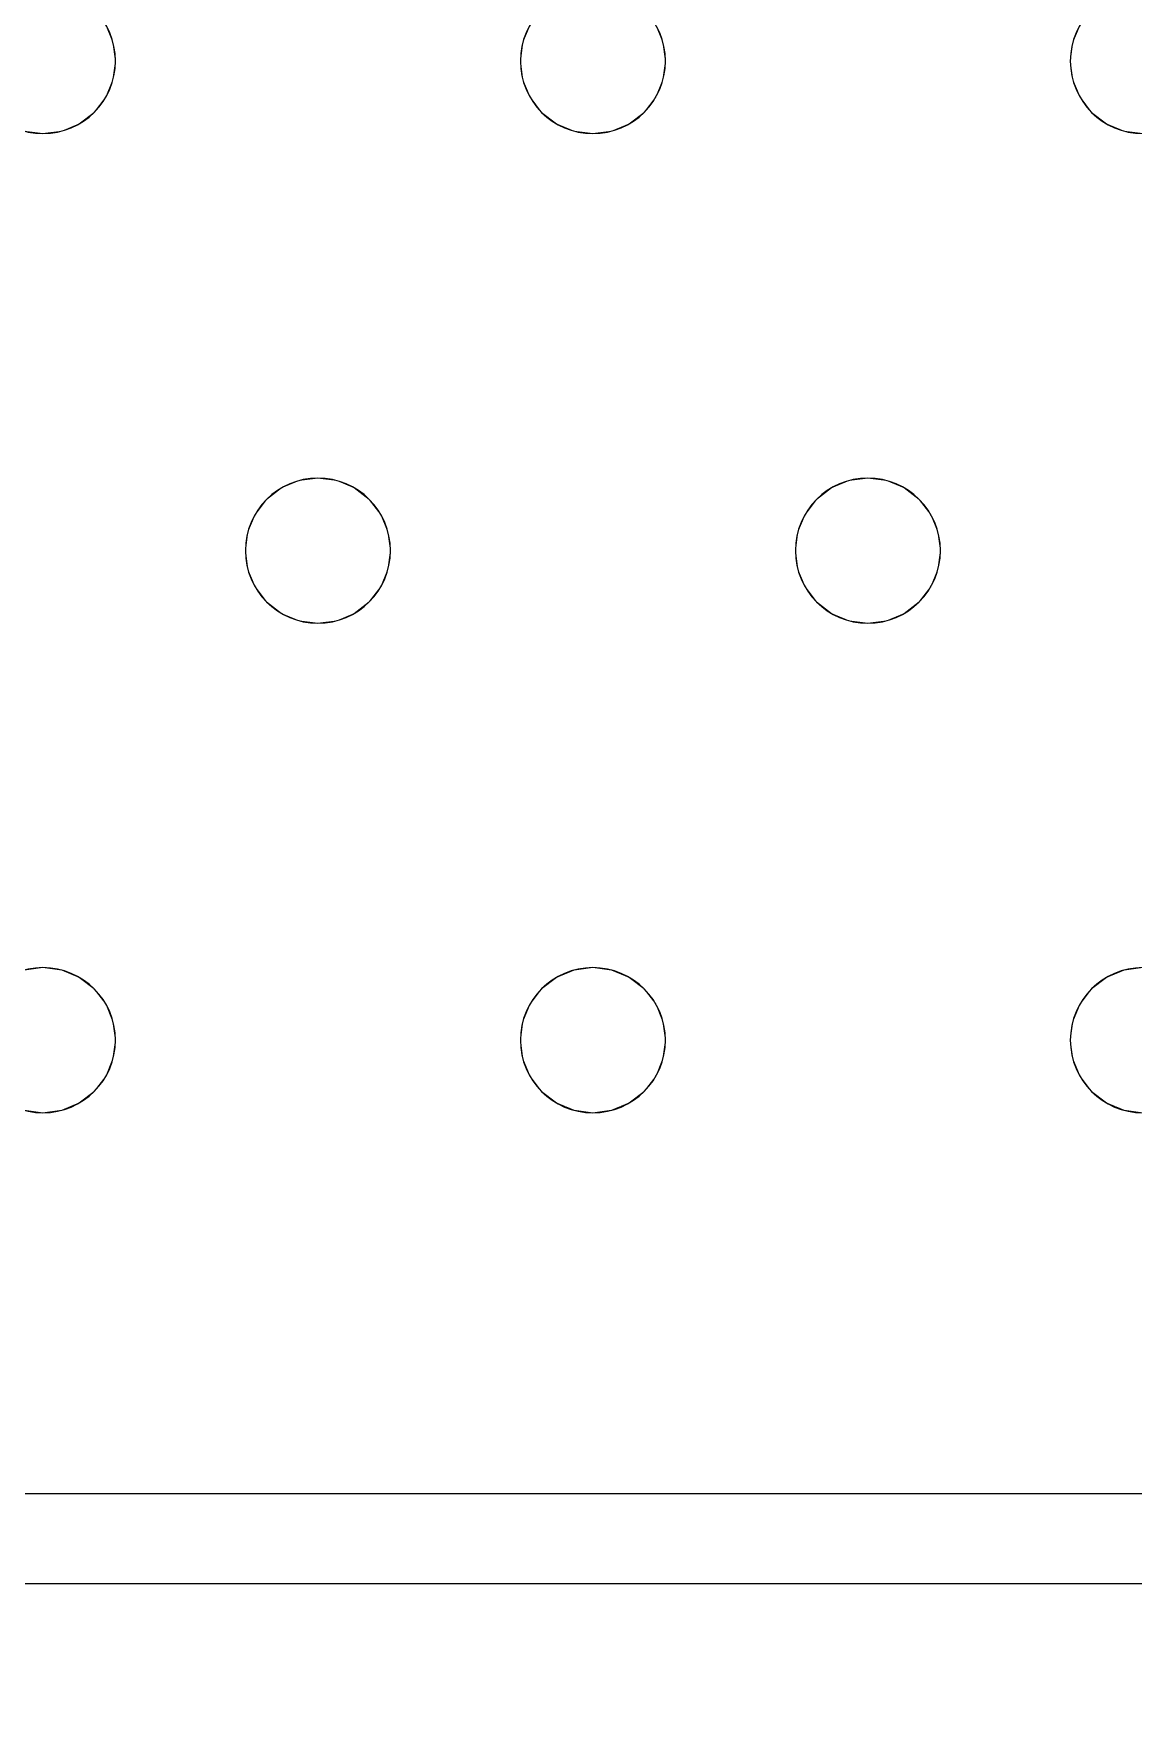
# Model space of a CAD drawing. Header units: millimetres. Extents: x -1 to 1601, y -701 to 1.
# Drawn here: x 491 to 551.7, y -405 to -312.5 of the extents above; entities that cross this region are included whole.
import ezdxf

# ---------------------------------------------------------------- set-up
doc = ezdxf.new("R2010")
doc.units = ezdxf.units.MM
doc.layers.add('IQ_200_3D', color=1, linetype='Continuous')
doc.layers.add('IQ_204_2D', color=7, linetype='Continuous')

msp = doc.modelspace()

# ---------------------------------------------------------------- linework, layer by layer
at = {"layer": 'IQ_200_3D', "lineweight": 18}
for points, invisible_edges in [([(122.762, -68.034, 850), (1477.238, -68.034, 850), (1477.238, -397.966, 850), (122.762, -397.966, 850)], 10), ([(122.762, -68.034, 860), (122.762, -397.966, 860), (1477.238, -397.966, 860), (1477.238, -68.034, 860)], 5), ([(495.413, -312.965, 890), (495.013, -312, 890), (495.013, -312, 888), (495.413, -312.965, 888)], 10), ([(518.019, -312.965, 888), (495.413, -312.965, 888), (495.013, -312, 888), (518.418, -312, 888)], 5), ([(518.019, -312.965, 890), (518.418, -312, 890), (495.013, -312, 890), (495.413, -312.965, 890)], 10), ([(518.418, -312, 890), (518.019, -312.965, 890), (518.019, -312.965, 888), (518.418, -312, 888)], 10), ([(525.746, -312.965, 890), (525.347, -312, 890), (525.347, -312, 888), (525.746, -312.965, 888)], 10), ([(548.352, -312.965, 888), (525.746, -312.965, 888), (525.347, -312, 888), (548.752, -312, 888)], 5), ([(548.352, -312.965, 890), (548.752, -312, 890), (525.347, -312, 890), (525.746, -312.965, 890)], 10), ([(548.752, -312, 890), (548.352, -312.965, 890), (548.352, -312.965, 888), (548.752, -312, 888)], 10), ([(495.549, -314, 890), (495.413, -312.965, 890), (495.413, -312.965, 888), (495.549, -314, 888)], 2), ([(517.882, -314, 888), (495.549, -314, 888), (495.413, -312.965, 888), (518.019, -312.965, 888)], 5), ([(495.413, -312.965, 890), (495.549, -314, 890), (517.882, -314, 890), (518.019, -312.965, 890)], 10), ([(518.019, -312.965, 890), (517.882, -314, 890), (517.882, -314, 888), (518.019, -312.965, 888)], 8), ([(525.882, -314, 890), (525.746, -312.965, 890), (525.746, -312.965, 888), (525.882, -314, 888)], 2), ([(525.882, -314, 888), (525.746, -312.965, 888), (548.216, -314, 888), (548.352, -315.035, 888)], 10), ([(548.216, -314, 888), (525.746, -312.965, 888), (548.352, -312.965, 888)], 3), ([(525.746, -312.965, 890), (525.882, -314, 890), (548.216, -314, 890), (548.352, -312.965, 890)], 10), ([(548.352, -312.965, 890), (548.216, -314, 890), (548.216, -314, 888), (548.352, -312.965, 888)], 8), ([(495.413, -315.035, 890), (495.549, -314, 890), (495.549, -314, 888), (495.413, -315.035, 888)], 8), ([(518.019, -315.035, 888), (495.413, -315.035, 888), (495.549, -314, 888), (517.882, -314, 888)], 5), ([(495.413, -315.035, 890), (518.418, -316, 890), (518.019, -315.035, 890), (495.549, -314, 890)], 5), ([(495.549, -314, 890), (518.019, -315.035, 890), (517.882, -314, 890)], 13), ([(517.882, -314, 890), (518.019, -315.035, 890), (518.019, -315.035, 888), (517.882, -314, 888)], 2), ([(525.746, -315.035, 890), (525.882, -314, 890), (525.882, -314, 888), (525.746, -315.035, 888)], 8), ([(525.746, -315.035, 888), (525.882, -314, 888), (548.352, -315.035, 888), (548.752, -316, 888)], 10), ([(525.746, -315.035, 890), (548.752, -316, 890), (548.352, -315.035, 890), (525.882, -314, 890)], 5), ([(548.216, -314, 890), (525.882, -314, 890), (548.352, -315.035, 890)], 3), ([(548.216, -314, 890), (548.352, -315.035, 890), (548.352, -315.035, 888), (548.216, -314, 888)], 2), ([(495.013, -316, 890), (495.413, -315.035, 890), (495.413, -315.035, 888), (495.013, -316, 888)], 10), ([(495.013, -316, 888), (495.413, -315.035, 888), (518.418, -316, 888), (506.716, -337, 888)], 14), ([(495.413, -315.035, 890), (495.013, -316, 890), (518.418, -316, 890)], 14), ([(495.413, -315.035, 888), (518.019, -315.035, 888), (518.418, -316, 888)], 13), ([(518.019, -315.035, 890), (518.418, -316, 890), (518.418, -316, 888), (518.019, -315.035, 888)], 10), ([(525.347, -316, 890), (525.746, -315.035, 890), (525.746, -315.035, 888), (525.347, -316, 888)], 10), ([(525.347, -316, 888), (525.746, -315.035, 888), (548.752, -316, 888), (537.049, -337, 888)], 14), ([(525.347, -316, 890), (548.752, -316, 890), (525.746, -315.035, 890)], 3), ([(548.352, -315.035, 890), (548.752, -316, 890), (548.752, -316, 888), (548.352, -315.035, 888)], 10), ([(494.378, -316.828, 890), (495.013, -316, 890), (495.013, -316, 888), (494.378, -316.828, 888)], 10), ([(506.716, -337, 888), (494.378, -316.828, 888), (495.013, -316, 888)], 13), ([(495.013, -316, 890), (494.378, -316.828, 890), (506.716, -337, 890), (518.418, -316, 890)], 14), ([(519.054, -316.828, 888), (507.751, -337.136, 888), (506.716, -337, 888), (518.418, -316, 888)], 5), ([(519.054, -316.828, 890), (518.418, -316, 890), (506.716, -337, 890), (507.751, -337.136, 890)], 10), ([(518.418, -316, 890), (519.054, -316.828, 890), (519.054, -316.828, 888), (518.418, -316, 888)], 10), ([(524.711, -316.828, 890), (525.347, -316, 890), (525.347, -316, 888), (524.711, -316.828, 888)], 10), ([(524.711, -316.828, 888), (525.347, -316, 888), (537.049, -337, 888), (536.014, -337.136, 888)], 10), ([(537.049, -337, 890), (525.347, -316, 890), (524.711, -316.828, 890), (536.014, -337.136, 890)], 5), ([(537.049, -337, 890), (549.387, -316.828, 890), (548.752, -316, 890), (525.347, -316, 890)], 13), ([(537.049, -337, 888), (548.752, -316, 888), (549.387, -316.828, 888), (538.084, -337.136, 888)], 5), ([(548.752, -316, 890), (549.387, -316.828, 890), (549.387, -316.828, 888), (548.752, -316, 888)], 10), ([(493.549, -317.464, 890), (494.378, -316.828, 890), (494.378, -316.828, 888), (493.549, -317.464, 888)], 10), ([(505.68, -337.136, 888), (493.549, -317.464, 888), (494.378, -316.828, 888), (506.716, -337, 888)], 5), ([(505.68, -337.136, 890), (506.716, -337, 890), (494.378, -316.828, 890), (493.549, -317.464, 890)], 10), ([(519.882, -317.464, 888), (508.716, -337.536, 888), (507.751, -337.136, 888), (519.054, -316.828, 888)], 5), ([(519.882, -317.464, 890), (519.054, -316.828, 890), (507.751, -337.136, 890), (508.716, -337.536, 890)], 10), ([(519.054, -316.828, 890), (519.882, -317.464, 890), (519.882, -317.464, 888), (519.054, -316.828, 888)], 10), ([(523.882, -317.464, 890), (524.711, -316.828, 890), (524.711, -316.828, 888), (523.882, -317.464, 888)], 10), ([(536.014, -337.136, 888), (535.049, -337.536, 888), (523.882, -317.464, 888), (524.711, -316.828, 888)], 10), ([(536.014, -337.136, 890), (524.711, -316.828, 890), (523.882, -317.464, 890)], 13), ([(549.387, -316.828, 890), (537.049, -337, 890), (538.084, -337.136, 890)], 13), ([(550.216, -317.464, 888), (538.084, -337.136, 888), (549.387, -316.828, 888)], 3), ([(550.216, -317.464, 890), (549.387, -316.828, 890), (538.084, -337.136, 890), (539.049, -337.536, 890)], 10), ([(549.387, -316.828, 890), (550.216, -317.464, 890), (550.216, -317.464, 888), (549.387, -316.828, 888)], 10), ([(479.211, -338.172, 888), (490.514, -317.864, 888), (491.549, -318, 888), (479.847, -339, 888)], 5), ([(491.549, -318, 890), (490.514, -317.864, 890), (479.211, -338.172, 890), (479.847, -339, 890)], 10), ([(479.847, -339, 888), (491.549, -318, 888), (503.252, -339, 888), (502.852, -339.965, 888)], 11), ([(503.252, -339, 890), (503.887, -338.172, 890), (491.549, -318, 890), (479.847, -339, 890)], 14), ([(491.549, -318, 888), (490.514, -317.864, 888), (490.514, -317.864, 890), (491.549, -318, 890)], 10), ([(492.584, -317.864, 888), (491.549, -318, 888), (491.549, -318, 890), (492.584, -317.864, 890)], 10), ([(491.549, -318, 888), (492.584, -317.864, 888), (503.887, -338.172, 888), (503.252, -339, 888)], 10), ([(492.584, -317.864, 890), (491.549, -318, 890), (503.887, -338.172, 890), (504.716, -337.536, 890)], 10), ([(492.584, -317.864, 890), (493.549, -317.464, 890), (493.549, -317.464, 888), (492.584, -317.864, 888)], 10), ([(504.716, -337.536, 888), (492.584, -317.864, 888), (493.549, -317.464, 888), (505.68, -337.136, 888)], 5), ([(504.716, -337.536, 890), (505.68, -337.136, 890), (493.549, -317.464, 890), (492.584, -317.864, 890)], 10), ([(504.716, -337.536, 888), (503.887, -338.172, 888), (492.584, -317.864, 888)], 14), ([(520.847, -317.864, 888), (508.716, -337.536, 888), (519.882, -317.464, 888)], 3), ([(520.847, -317.864, 890), (519.882, -317.464, 890), (508.716, -337.536, 890), (509.544, -338.172, 890)], 10), ([(509.544, -338.172, 888), (508.716, -337.536, 888), (520.847, -317.864, 888), (521.882, -318, 888)], 10), ([(521.882, -318, 890), (520.847, -317.864, 890), (509.544, -338.172, 890), (510.18, -339, 890)], 10), ([(510.18, -339, 888), (509.544, -338.172, 888), (521.882, -318, 888), (533.585, -339, 888)], 14), ([(521.882, -318, 890), (510.18, -339, 890), (533.585, -339, 890), (534.221, -338.172, 890)], 11), ([(519.882, -317.464, 890), (520.847, -317.864, 890), (520.847, -317.864, 888), (519.882, -317.464, 888)], 10), ([(521.882, -318, 888), (520.847, -317.864, 888), (520.847, -317.864, 890), (521.882, -318, 890)], 10), ([(522.918, -317.864, 888), (521.882, -318, 888), (521.882, -318, 890), (522.918, -317.864, 890)], 10), ([(521.882, -318, 888), (522.918, -317.864, 888), (534.221, -338.172, 888), (533.585, -339, 888)], 10), ([(522.918, -317.864, 890), (521.882, -318, 890), (534.221, -338.172, 890), (535.049, -337.536, 890)], 10), ([(522.918, -317.864, 890), (523.882, -317.464, 890), (523.882, -317.464, 888), (522.918, -317.864, 888)], 10), ([(522.918, -317.864, 888), (523.882, -317.464, 888), (535.049, -337.536, 888), (534.221, -338.172, 888)], 10), ([(535.049, -337.536, 890), (536.014, -337.136, 890), (523.882, -317.464, 890), (522.918, -317.864, 890)], 10), ([(550.216, -317.464, 888), (551.18, -317.864, 888), (539.049, -337.536, 888), (538.084, -337.136, 888)], 10), ([(551.18, -317.864, 890), (550.216, -317.464, 890), (539.049, -337.536, 890), (539.878, -338.172, 890)], 10), ([(551.18, -317.864, 888), (552.216, -318, 888), (539.878, -338.172, 888), (539.049, -337.536, 888)], 10), ([(552.216, -318, 890), (551.18, -317.864, 890), (539.878, -338.172, 890), (540.513, -339, 890)], 10), ([(552.216, -318, 888), (563.918, -339, 888), (540.513, -339, 888), (539.878, -338.172, 888)], 11), ([(563.918, -339, 890), (564.554, -338.172, 890), (552.216, -318, 890), (540.513, -339, 890)], 14), ([(550.216, -317.464, 890), (551.18, -317.864, 890), (551.18, -317.864, 888), (550.216, -317.464, 888)], 10), ([(552.216, -318, 888), (551.18, -317.864, 888), (551.18, -317.864, 890), (552.216, -318, 890)], 10), ([(504.716, -337.536, 890), (503.887, -338.172, 890), (503.887, -338.172, 888), (504.716, -337.536, 888)], 10), ([(505.68, -337.136, 890), (504.716, -337.536, 890), (504.716, -337.536, 888), (505.68, -337.136, 888)], 10), ([(505.68, -337.136, 888), (506.716, -337, 888), (506.716, -337, 890), (505.68, -337.136, 890)], 10), ([(506.716, -337, 888), (507.751, -337.136, 888), (507.751, -337.136, 890), (506.716, -337, 890)], 10), ([(508.716, -337.536, 890), (507.751, -337.136, 890), (507.751, -337.136, 888), (508.716, -337.536, 888)], 10), ([(509.544, -338.172, 890), (508.716, -337.536, 890), (508.716, -337.536, 888), (509.544, -338.172, 888)], 10), ([(535.049, -337.536, 890), (534.221, -338.172, 890), (534.221, -338.172, 888), (535.049, -337.536, 888)], 10), ([(536.014, -337.136, 890), (535.049, -337.536, 890), (535.049, -337.536, 888), (536.014, -337.136, 888)], 10), ([(536.014, -337.136, 888), (537.049, -337, 888), (537.049, -337, 890), (536.014, -337.136, 890)], 10), ([(537.049, -337, 888), (538.084, -337.136, 888), (538.084, -337.136, 890), (537.049, -337, 890)], 10), ([(539.049, -337.536, 890), (538.084, -337.136, 890), (538.084, -337.136, 888), (539.049, -337.536, 888)], 10), ([(539.878, -338.172, 890), (539.049, -337.536, 890), (539.049, -337.536, 888), (539.878, -338.172, 888)], 10), ([(503.887, -338.172, 890), (503.252, -339, 890), (503.252, -339, 888), (503.887, -338.172, 888)], 10), ([(510.18, -339, 890), (509.544, -338.172, 890), (509.544, -338.172, 888), (510.18, -339, 888)], 10), ([(534.221, -338.172, 890), (533.585, -339, 890), (533.585, -339, 888), (534.221, -338.172, 888)], 10), ([(540.513, -339, 890), (539.878, -338.172, 890), (539.878, -338.172, 888), (540.513, -339, 888)], 10), ([(502.852, -339.965, 888), (480.246, -339.965, 888), (479.847, -339, 888)], 13), ([(502.852, -339.965, 890), (503.252, -339, 890), (479.847, -339, 890), (480.246, -339.965, 890)], 10), ([(503.252, -339, 890), (502.852, -339.965, 890), (502.852, -339.965, 888), (503.252, -339, 888)], 10), ([(510.579, -339.965, 890), (510.18, -339, 890), (510.18, -339, 888), (510.579, -339.965, 888)], 10), ([(533.185, -339.965, 888), (510.579, -339.965, 888), (510.18, -339, 888), (533.585, -339, 888)], 5), ([(510.579, -339.965, 890), (533.049, -341, 890), (533.185, -339.965, 890), (510.18, -339, 890)], 5), ([(533.185, -339.965, 890), (533.585, -339, 890), (510.18, -339, 890)], 14), ([(533.585, -339, 890), (533.185, -339.965, 890), (533.185, -339.965, 888), (533.585, -339, 888)], 10), ([(540.913, -339.965, 890), (540.513, -339, 890), (540.513, -339, 888), (540.913, -339.965, 888)], 10), ([(563.519, -339.965, 888), (540.913, -339.965, 888), (540.513, -339, 888), (563.918, -339, 888)], 5), ([(563.519, -339.965, 890), (563.918, -339, 890), (540.513, -339, 890), (540.913, -339.965, 890)], 10), ([(502.716, -341, 888), (480.382, -341, 888), (480.246, -339.965, 888), (502.852, -339.965, 888)], 5), ([(480.382, -341, 890), (502.852, -342.035, 890), (502.716, -341, 890), (480.246, -339.965, 890)], 5), ([(480.246, -339.965, 890), (502.716, -341, 890), (502.852, -339.965, 890)], 13), ([(502.852, -339.965, 890), (502.716, -341, 890), (502.716, -341, 888), (502.852, -339.965, 888)], 8), ([(510.716, -341, 890), (510.579, -339.965, 890), (510.579, -339.965, 888), (510.716, -341, 888)], 2), ([(533.049, -341, 888), (510.716, -341, 888), (510.579, -339.965, 888), (533.185, -339.965, 888)], 5), ([(510.716, -341, 890), (533.185, -342.035, 890), (533.049, -341, 890), (510.579, -339.965, 890)], 5), ([(533.185, -339.965, 890), (533.049, -341, 890), (533.049, -341, 888), (533.185, -339.965, 888)], 8), ([(541.049, -341, 890), (540.913, -339.965, 890), (540.913, -339.965, 888), (541.049, -341, 888)], 2), ([(563.382, -341, 888), (541.049, -341, 888), (540.913, -339.965, 888), (563.519, -339.965, 888)], 5), ([(563.382, -341, 890), (563.519, -339.965, 890), (540.913, -339.965, 890), (541.049, -341, 890)], 10), ([(502.852, -342.035, 888), (480.246, -342.035, 888), (480.382, -341, 888), (502.716, -341, 888)], 5), ([(502.852, -342.035, 890), (480.382, -341, 890), (480.246, -342.035, 890), (503.252, -343, 890)], 5), ([(502.716, -341, 890), (502.852, -342.035, 890), (502.852, -342.035, 888), (502.716, -341, 888)], 2), ([(510.579, -342.035, 890), (510.716, -341, 890), (510.716, -341, 888), (510.579, -342.035, 888)], 8), ([(533.185, -342.035, 888), (510.579, -342.035, 888), (510.716, -341, 888), (533.049, -341, 888)], 5), ([(510.579, -342.035, 890), (533.585, -343, 890), (533.185, -342.035, 890), (510.716, -341, 890)], 5), ([(533.049, -341, 890), (533.185, -342.035, 890), (533.185, -342.035, 888), (533.049, -341, 888)], 2), ([(540.913, -342.035, 890), (541.049, -341, 890), (541.049, -341, 888), (540.913, -342.035, 888)], 8), ([(563.519, -342.035, 888), (540.913, -342.035, 888), (541.049, -341, 888), (563.382, -341, 888)], 5), ([(563.519, -342.035, 890), (563.382, -341, 890), (541.049, -341, 890), (540.913, -342.035, 890)], 10), ([(480.246, -342.035, 888), (502.852, -342.035, 888), (503.252, -343, 888), (479.847, -343, 888)], 5), ([(503.252, -343, 890), (480.246, -342.035, 890), (479.847, -343, 890), (491.549, -364, 890)], 13), ([(502.852, -342.035, 890), (503.252, -343, 890), (503.252, -343, 888), (502.852, -342.035, 888)], 10), ([(510.18, -343, 890), (510.579, -342.035, 890), (510.579, -342.035, 888), (510.18, -343, 888)], 10), ([(533.585, -343, 888), (510.18, -343, 888), (510.579, -342.035, 888), (533.185, -342.035, 888)], 5), ([(510.579, -342.035, 890), (510.18, -343, 890), (533.585, -343, 890)], 14), ([(533.185, -342.035, 890), (533.585, -343, 890), (533.585, -343, 888), (533.185, -342.035, 888)], 10), ([(540.513, -343, 890), (540.913, -342.035, 890), (540.913, -342.035, 888), (540.513, -343, 888)], 10), ([(540.913, -342.035, 888), (563.519, -342.035, 888), (563.918, -343, 888), (540.513, -343, 888)], 5), ([(563.918, -343, 890), (563.519, -342.035, 890), (540.913, -342.035, 890), (540.513, -343, 890)], 10), ([(491.549, -364, 888), (479.211, -343.828, 888), (479.847, -343, 888), (503.252, -343, 888)], 13), ([(491.549, -364, 890), (479.847, -343, 890), (479.211, -343.828, 890), (490.514, -364.136, 890)], 5), ([(491.549, -364, 888), (503.252, -343, 888), (503.887, -343.828, 888), (492.584, -364.136, 888)], 5), ([(503.887, -343.828, 890), (503.252, -343, 890), (491.549, -364, 890)], 14), ([(503.252, -343, 890), (503.887, -343.828, 890), (503.887, -343.828, 888), (503.252, -343, 888)], 10), ([(509.544, -343.828, 890), (510.18, -343, 890), (510.18, -343, 888), (509.544, -343.828, 888)], 10), ([(521.882, -364, 888), (509.544, -343.828, 888), (510.18, -343, 888), (533.585, -343, 888)], 13), ([(509.544, -343.828, 890), (520.847, -364.136, 890), (521.882, -364, 890), (510.18, -343, 890)], 5), ([(521.882, -364, 890), (534.221, -343.828, 890), (533.585, -343, 890), (510.18, -343, 890)], 13), ([(533.585, -343, 888), (534.221, -343.828, 888), (521.882, -364, 888)], 14), ([(533.585, -343, 890), (534.221, -343.828, 890), (534.221, -343.828, 888), (533.585, -343, 888)], 10), ([(539.878, -343.828, 890), (540.513, -343, 890), (540.513, -343, 888), (539.878, -343.828, 888)], 10), ([(539.878, -343.828, 888), (540.513, -343, 888), (552.216, -364, 888), (551.18, -364.136, 888)], 10), ([(540.513, -343, 890), (539.878, -343.828, 890), (552.216, -364, 890), (563.918, -343, 890)], 14), ([(540.513, -343, 888), (563.918, -343, 888), (552.216, -364, 888)], 15), ([(479.211, -343.828, 888), (491.549, -364, 888), (490.514, -364.136, 888), (478.382, -344.464, 888)], 5), ([(503.887, -343.828, 890), (491.549, -364, 890), (492.584, -364.136, 890), (504.716, -344.464, 890)], 5), ([(492.584, -364.136, 888), (503.887, -343.828, 888), (504.716, -344.464, 888), (493.549, -364.536, 888)], 5), ([(503.887, -343.828, 890), (504.716, -344.464, 890), (504.716, -344.464, 888), (503.887, -343.828, 888)], 10), ([(508.716, -344.464, 890), (509.544, -343.828, 890), (509.544, -343.828, 888), (508.716, -344.464, 888)], 10), ([(520.847, -364.136, 888), (508.716, -344.464, 888), (509.544, -343.828, 888), (521.882, -364, 888)], 5), ([(520.847, -364.136, 890), (509.544, -343.828, 890), (508.716, -344.464, 890)], 13), ([(522.918, -364.136, 888), (521.882, -364, 888), (534.221, -343.828, 888), (535.049, -344.464, 888)], 10), ([(522.918, -364.136, 890), (535.049, -344.464, 890), (534.221, -343.828, 890), (521.882, -364, 890)], 5), ([(534.221, -343.828, 890), (535.049, -344.464, 890), (535.049, -344.464, 888), (534.221, -343.828, 888)], 10), ([(539.049, -344.464, 890), (539.878, -343.828, 890), (539.878, -343.828, 888), (539.049, -344.464, 888)], 10), ([(539.049, -344.464, 888), (539.878, -343.828, 888), (551.18, -364.136, 888), (550.216, -364.536, 888)], 10), ([(539.878, -343.828, 890), (539.049, -344.464, 890), (551.18, -364.136, 890), (552.216, -364, 890)], 10), ([(493.549, -364.536, 890), (505.68, -344.864, 890), (504.716, -344.464, 890), (492.584, -364.136, 890)], 5), ([(505.68, -344.864, 888), (493.549, -364.536, 888), (504.716, -344.464, 888)], 3), ([(505.68, -344.864, 888), (506.716, -345, 888), (494.378, -365.172, 888), (493.549, -364.536, 888)], 10), ([(494.378, -365.172, 890), (506.716, -345, 890), (505.68, -344.864, 890), (493.549, -364.536, 890)], 5), ([(504.716, -344.464, 890), (505.68, -344.864, 890), (505.68, -344.864, 888), (504.716, -344.464, 888)], 10), ([(506.716, -345, 888), (505.68, -344.864, 888), (505.68, -344.864, 890), (506.716, -345, 890)], 10), ([(507.751, -344.864, 888), (506.716, -345, 888), (506.716, -345, 890), (507.751, -344.864, 890)], 10), ([(506.716, -345, 888), (507.751, -344.864, 888), (519.054, -365.172, 888), (518.418, -366, 888)], 10), ([(519.054, -365.172, 890), (519.882, -364.536, 890), (507.751, -344.864, 890), (506.716, -345, 890)], 10), ([(507.751, -344.864, 890), (508.716, -344.464, 890), (508.716, -344.464, 888), (507.751, -344.864, 888)], 10), ([(507.751, -344.864, 888), (508.716, -344.464, 888), (519.882, -364.536, 888), (519.054, -365.172, 888)], 10), ([(519.882, -364.536, 890), (520.847, -364.136, 890), (508.716, -344.464, 890), (507.751, -344.864, 890)], 10), ([(508.716, -344.464, 888), (520.847, -364.136, 888), (519.882, -364.536, 888)], 13), ([(522.918, -364.136, 888), (535.049, -344.464, 888), (523.882, -364.536, 888)], 3), ([(523.882, -364.536, 890), (536.014, -344.864, 890), (535.049, -344.464, 890), (522.918, -364.136, 890)], 5), ([(536.014, -344.864, 888), (524.711, -365.172, 888), (523.882, -364.536, 888), (535.049, -344.464, 888)], 5), ([(523.882, -364.536, 890), (524.711, -365.172, 890), (536.014, -344.864, 890)], 14), ([(537.049, -345, 888), (524.711, -365.172, 888), (536.014, -344.864, 888)], 3), ([(524.711, -365.172, 890), (525.347, -366, 890), (537.049, -345, 890), (536.014, -344.864, 890)], 10), ([(535.049, -344.464, 890), (536.014, -344.864, 890), (536.014, -344.864, 888), (535.049, -344.464, 888)], 10), ([(537.049, -345, 888), (536.014, -344.864, 888), (536.014, -344.864, 890), (537.049, -345, 890)], 10), ([(538.084, -344.864, 888), (537.049, -345, 888), (537.049, -345, 890), (538.084, -344.864, 890)], 10), ([(537.049, -345, 888), (538.084, -344.864, 888), (549.387, -365.172, 888), (548.752, -366, 888)], 10), ([(538.084, -344.864, 890), (537.049, -345, 890), (549.387, -365.172, 890), (550.216, -364.536, 890)], 10), ([(538.084, -344.864, 890), (539.049, -344.464, 890), (539.049, -344.464, 888), (538.084, -344.864, 888)], 10), ([(538.084, -344.864, 888), (539.049, -344.464, 888), (550.216, -364.536, 888), (549.387, -365.172, 888)], 10), ([(539.049, -344.464, 890), (538.084, -344.864, 890), (550.216, -364.536, 890), (551.18, -364.136, 890)], 10), ([(506.716, -345, 888), (518.418, -366, 888), (495.013, -366, 888), (494.378, -365.172, 888)], 11), ([(506.716, -345, 890), (494.378, -365.172, 890), (495.013, -366, 890)], 13), ([(518.418, -366, 890), (519.054, -365.172, 890), (506.716, -345, 890), (495.013, -366, 890)], 14), ([(525.347, -366, 888), (524.711, -365.172, 888), (537.049, -345, 888), (548.752, -366, 888)], 14), ([(548.752, -366, 890), (549.387, -365.172, 890), (537.049, -345, 890), (525.347, -366, 890)], 14), ([(490.514, -364.136, 888), (491.549, -364, 888), (491.549, -364, 890), (490.514, -364.136, 890)], 10), ([(491.549, -364, 888), (492.584, -364.136, 888), (492.584, -364.136, 890), (491.549, -364, 890)], 10), ([(493.549, -364.536, 890), (492.584, -364.136, 890), (492.584, -364.136, 888), (493.549, -364.536, 888)], 10), ([(520.847, -364.136, 890), (519.882, -364.536, 890), (519.882, -364.536, 888), (520.847, -364.136, 888)], 10), ([(520.847, -364.136, 888), (521.882, -364, 888), (521.882, -364, 890), (520.847, -364.136, 890)], 10), ([(521.882, -364, 888), (522.918, -364.136, 888), (522.918, -364.136, 890), (521.882, -364, 890)], 10), ([(523.882, -364.536, 890), (522.918, -364.136, 890), (522.918, -364.136, 888), (523.882, -364.536, 888)], 10), ([(551.18, -364.136, 890), (550.216, -364.536, 890), (550.216, -364.536, 888), (551.18, -364.136, 888)], 10), ([(551.18, -364.136, 888), (552.216, -364, 888), (552.216, -364, 890), (551.18, -364.136, 890)], 10), ([(494.378, -365.172, 890), (493.549, -364.536, 890), (493.549, -364.536, 888), (494.378, -365.172, 888)], 10), ([(495.013, -366, 890), (494.378, -365.172, 890), (494.378, -365.172, 888), (495.013, -366, 888)], 10), ([(519.054, -365.172, 890), (518.418, -366, 890), (518.418, -366, 888), (519.054, -365.172, 888)], 10), ([(519.882, -364.536, 890), (519.054, -365.172, 890), (519.054, -365.172, 888), (519.882, -364.536, 888)], 10), ([(524.711, -365.172, 890), (523.882, -364.536, 890), (523.882, -364.536, 888), (524.711, -365.172, 888)], 10), ([(525.347, -366, 890), (524.711, -365.172, 890), (524.711, -365.172, 888), (525.347, -366, 888)], 10), ([(549.387, -365.172, 890), (548.752, -366, 890), (548.752, -366, 888), (549.387, -365.172, 888)], 10), ([(550.216, -364.536, 890), (549.387, -365.172, 890), (549.387, -365.172, 888), (550.216, -364.536, 888)], 10), ([(495.413, -366.965, 890), (495.013, -366, 890), (495.013, -366, 888), (495.413, -366.965, 888)], 10), ([(518.019, -366.965, 888), (517.882, -368, 888), (495.413, -366.965, 888), (495.013, -366, 888)], 10), ([(495.013, -366, 888), (518.418, -366, 888), (518.019, -366.965, 888)], 13), ([(495.013, -366, 890), (495.413, -366.965, 890), (518.019, -366.965, 890), (518.418, -366, 890)], 10), ([(518.418, -366, 890), (518.019, -366.965, 890), (518.019, -366.965, 888), (518.418, -366, 888)], 10), ([(525.746, -366.965, 890), (525.347, -366, 890), (525.347, -366, 888), (525.746, -366.965, 888)], 10), ([(525.347, -366, 888), (548.752, -366, 888), (548.352, -366.965, 888), (525.746, -366.965, 888)], 5), ([(548.352, -366.965, 890), (548.752, -366, 890), (525.347, -366, 890), (525.746, -366.965, 890)], 10), ([(548.752, -366, 890), (548.352, -366.965, 890), (548.352, -366.965, 888), (548.752, -366, 888)], 10), ([(495.549, -368, 890), (495.413, -366.965, 890), (495.413, -366.965, 888), (495.549, -368, 888)], 2), ([(517.882, -368, 888), (518.019, -369.035, 888), (495.549, -368, 888), (495.413, -366.965, 888)], 10), ([(517.882, -368, 890), (518.019, -366.965, 890), (495.413, -366.965, 890), (495.549, -368, 890)], 10), ([(518.019, -366.965, 890), (517.882, -368, 890), (517.882, -368, 888), (518.019, -366.965, 888)], 8), ([(525.882, -368, 890), (525.746, -366.965, 890), (525.746, -366.965, 888), (525.882, -368, 888)], 2), ([(548.216, -368, 888), (525.882, -368, 888), (525.746, -366.965, 888), (548.352, -366.965, 888)], 5), ([(525.882, -368, 890), (548.352, -369.035, 890), (548.216, -368, 890), (525.746, -366.965, 890)], 5), ([(548.216, -368, 890), (548.352, -366.965, 890), (525.746, -366.965, 890)], 14), ([(548.352, -366.965, 890), (548.216, -368, 890), (548.216, -368, 888), (548.352, -366.965, 888)], 8), ([(495.413, -369.035, 890), (495.549, -368, 890), (495.549, -368, 888), (495.413, -369.035, 888)], 8), ([(495.549, -368, 888), (518.019, -369.035, 888), (495.413, -369.035, 888)], 3), ([(518.019, -369.035, 890), (517.882, -368, 890), (495.549, -368, 890), (495.413, -369.035, 890)], 10), ([(517.882, -368, 890), (518.019, -369.035, 890), (518.019, -369.035, 888), (517.882, -368, 888)], 2), ([(525.746, -369.035, 890), (525.882, -368, 890), (525.882, -368, 888), (525.746, -369.035, 888)], 8), ([(548.352, -369.035, 888), (525.746, -369.035, 888), (525.882, -368, 888), (548.216, -368, 888)], 5), ([(525.746, -369.035, 890), (548.752, -370, 890), (548.352, -369.035, 890), (525.882, -368, 890)], 5), ([(548.216, -368, 890), (548.352, -369.035, 890), (548.352, -369.035, 888), (548.216, -368, 888)], 2), ([(495.013, -370, 890), (495.413, -369.035, 890), (495.413, -369.035, 888), (495.013, -370, 888)], 10), ([(518.418, -370, 888), (495.013, -370, 888), (495.413, -369.035, 888), (518.019, -369.035, 888)], 5), ([(495.013, -370, 890), (519.054, -370.828, 890), (518.418, -370, 890), (495.413, -369.035, 890)], 5), ([(518.418, -370, 890), (518.019, -369.035, 890), (495.413, -369.035, 890)], 14), ([(518.019, -369.035, 890), (518.418, -370, 890), (518.418, -370, 888), (518.019, -369.035, 888)], 10), ([(525.347, -370, 890), (525.746, -369.035, 890), (525.746, -369.035, 888), (525.347, -370, 888)], 10), ([(525.746, -369.035, 888), (548.352, -369.035, 888), (548.752, -370, 888), (525.347, -370, 888)], 5), ([(525.347, -370, 890), (549.387, -370.828, 890), (548.752, -370, 890), (525.746, -369.035, 890)], 5), ([(548.352, -369.035, 890), (548.752, -370, 890), (548.752, -370, 888), (548.352, -369.035, 888)], 10), ([(493.549, -371.464, 890), (494.378, -370.828, 890), (494.378, -370.828, 888), (493.549, -371.464, 888)], 10), ([(493.549, -371.464, 888), (494.378, -370.828, 888), (519.882, -371.464, 888), (520.847, -371.864, 888)], 10), ([(493.549, -371.464, 890), (520.847, -371.864, 890), (519.882, -371.464, 890), (494.378, -370.828, 890)], 5), ([(494.378, -370.828, 890), (495.013, -370, 890), (495.013, -370, 888), (494.378, -370.828, 888)], 10), ([(494.378, -370.828, 888), (495.013, -370, 888), (519.054, -370.828, 888), (519.882, -371.464, 888)], 10), ([(494.378, -370.828, 890), (519.882, -371.464, 890), (519.054, -370.828, 890), (495.013, -370, 890)], 5), ([(518.418, -370, 888), (519.054, -370.828, 888), (495.013, -370, 888)], 14), ([(518.418, -370, 890), (519.054, -370.828, 890), (519.054, -370.828, 888), (518.418, -370, 888)], 10), ([(519.054, -370.828, 890), (519.882, -371.464, 890), (519.882, -371.464, 888), (519.054, -370.828, 888)], 10), ([(523.882, -371.464, 890), (524.711, -370.828, 890), (524.711, -370.828, 888), (523.882, -371.464, 888)], 10), ([(550.216, -371.464, 888), (523.882, -371.464, 888), (524.711, -370.828, 888), (549.387, -370.828, 888)], 5), ([(524.711, -370.828, 890), (523.882, -371.464, 890), (550.216, -371.464, 890)], 14), ([(524.711, -370.828, 890), (525.347, -370, 890), (525.347, -370, 888), (524.711, -370.828, 888)], 10), ([(549.387, -370.828, 888), (524.711, -370.828, 888), (525.347, -370, 888), (548.752, -370, 888)], 5), ([(524.711, -370.828, 890), (550.216, -371.464, 890), (549.387, -370.828, 890), (525.347, -370, 890)], 5), ([(548.752, -370, 890), (549.387, -370.828, 890), (549.387, -370.828, 888), (548.752, -370, 888)], 10), ([(549.387, -370.828, 890), (550.216, -371.464, 890), (550.216, -371.464, 888), (549.387, -370.828, 888)], 10), ([(492.584, -371.864, 890), (493.549, -371.464, 890), (493.549, -371.464, 888), (492.584, -371.864, 888)], 10), ([(492.584, -371.864, 888), (493.549, -371.464, 888), (520.847, -371.864, 888), (521.882, -372, 888)], 10), ([(492.584, -371.864, 890), (521.882, -372, 890), (520.847, -371.864, 890), (493.549, -371.464, 890)], 5), ([(519.882, -371.464, 890), (520.847, -371.864, 890), (520.847, -371.864, 888), (519.882, -371.464, 888)], 10), ([(522.918, -371.864, 890), (523.882, -371.464, 890), (523.882, -371.464, 888), (522.918, -371.864, 888)], 10), ([(551.18, -371.864, 888), (522.918, -371.864, 888), (523.882, -371.464, 888), (550.216, -371.464, 888)], 5), ([(551.18, -371.864, 890), (550.216, -371.464, 890), (523.882, -371.464, 890), (522.918, -371.864, 890)], 10), ([(550.216, -371.464, 890), (551.18, -371.864, 890), (551.18, -371.864, 888), (550.216, -371.464, 888)], 10), ([(789.749, -393, 888), (124.749, -393, 888), (461.216, -372, 888), (491.549, -372, 888)], 14), ([(461.216, -372, 890), (124.749, -393, 890), (789.749, -393, 890), (491.549, -372, 890)], 13), ([(491.549, -372, 888), (461.216, -372, 888), (462.251, -371.864, 888), (490.514, -371.864, 888)], 5), ([(491.549, -372, 890), (490.514, -371.864, 890), (462.251, -371.864, 890), (461.216, -372, 890)], 10), ([(491.549, -372, 888), (490.514, -371.864, 888), (490.514, -371.864, 890), (491.549, -372, 890)], 10), ([(492.584, -371.864, 888), (491.549, -372, 888), (491.549, -372, 890), (492.584, -371.864, 890)], 10), ([(491.549, -372, 888), (492.584, -371.864, 888), (521.882, -372, 888), (789.749, -393, 888)], 14), ([(521.882, -372, 890), (492.584, -371.864, 890), (491.549, -372, 890), (789.749, -393, 890)], 13), ([(521.882, -372, 888), (520.847, -371.864, 888), (520.847, -371.864, 890), (521.882, -372, 890)], 10), ([(522.918, -371.864, 888), (521.882, -372, 888), (521.882, -372, 890), (522.918, -371.864, 890)], 10), ([(552.216, -372, 888), (521.882, -372, 888), (522.918, -371.864, 888), (551.18, -371.864, 888)], 5), ([(552.216, -372, 890), (551.18, -371.864, 890), (522.918, -371.864, 890), (521.882, -372, 890)], 10), ([(789.749, -393, 888), (521.882, -372, 888), (552.216, -372, 888), (582.549, -372, 888)], 15), ([(552.216, -372, 890), (521.882, -372, 890), (789.749, -393, 890), (582.549, -372, 890)], 15), ([(552.216, -372, 888), (551.18, -371.864, 888), (551.18, -371.864, 890), (552.216, -372, 890)], 10)]:
    msp.add_3dface(points, dxfattribs=dict(at, invisible_edges=invisible_edges))
for points in [[(124.749, -393, 890), (124.749, -393, 888), (789.749, -393, 888), (789.749, -393, 890)], [(1477.238, -397.966, 850), (1477.238, -397.966, 860), (122.762, -397.966, 860), (122.762, -397.966, 850)]]:
    msp.add_3dface(points, dxfattribs=at)
at = {"layer": 'IQ_204_2D'}
for p, q in [((124.749, -393), (789.749, -393)), ((122.762, -397.966), (1477.238, -397.966))]:
    msp.add_line(p, q, dxfattribs=at)
for centre, start, end in [((491.549, -314), 0, 180), ((521.882, -314), 360, 180), ((552.216, -314), 0, 180), ((491.549, -314), 180, 0), ((521.882, -314), 180, 0), ((552.216, -314), 180, 0), ((506.716, -341), 0, 180), ((537.049, -341), 0, 180), ((506.716, -341), 180, 0), ((537.049, -341), 180, 0), ((491.549, -368), 0, 180), ((521.882, -368), 360, 180), ((552.216, -368), 0, 180), ((491.549, -368), 180, 0), ((521.882, -368), 180, 0), ((552.216, -368), 180, 0)]:
    msp.add_arc(centre, 4, start, end, dxfattribs=at)

# ---------------------------------------------------------------- meshes
at = {"layer": 'IQ_200_3D', "lineweight": 18}
mesh = msp.add_polyface(dxfattribs=at)
corners = [(1600, 0, 850), (1600, -700, 850), (0, -700, 850), (0, 0, 850), (1210.5, -594, 850), (1211.556, -602.023, 850), (1214.653, -609.5, 850), (1219.58, -615.92, 850), (1226, -620.847, 850), (1233.477, -623.944, 850), (1241.5, -625, 850), (1459.5, -625, 850), (1467.523, -623.944, 850), (1475, -620.847, 850), (1481.42, -615.92, 850), (1486.347, -609.5, 850), (1489.444, -602.023, 850), (1490.5, -594, 850), (1490.5, -476, 850), (1489.444, -467.977, 850), (1486.347, -460.5, 850), (1481.42, -454.08, 850), (1475, -449.153, 850), (1467.523, -446.056, 850), (1459.5, -445, 850), (1241.5, -445, 850), (1233.477, -446.056, 850), (1226, -449.153, 850), (1219.58, -454.08, 850), (1214.653, -460.5, 850), (1211.556, -467.977, 850), (1210.5, -476, 850), (1477.5, -68.034, 850), (122.5, -68.034, 850), (110.412, -69.625, 850), (99.148, -74.291, 850), (89.475, -81.713, 850), (82.053, -91.386, 850), (77.388, -102.65, 850), (75.796, -114.738, 850), (75.796, -351.262, 850), (77.388, -363.35, 850), (82.053, -374.614, 850), (89.475, -384.287, 850), (99.148, -391.709, 850), (110.412, -396.375, 850), (122.5, -397.966, 850), (1477.5, -397.966, 850), (1489.588, -396.375, 850), (1500.852, -391.709, 850), (1510.525, -384.287, 850), (1517.947, -374.614, 850), (1522.612, -363.35, 850), (1524.204, -351.262, 850), (1524.204, -114.738, 850), (1522.612, -102.65, 850), (1517.947, -91.386, 850), (1510.525, -81.713, 850), (1500.852, -74.291, 850), (1489.588, -69.625, 850)]
mesh.append_faces([[corners[k] for k in face] for face in [(37, 3, 36), (35, 3, 34), (4, 46, 31), (31, 46, 30), (55, 0, 54), (16, 1, 15), (14, 1, 13), (21, 49, 20), (11, 1, 10)]], dxfattribs={"vtx0": -1, "vtx1": -1})
mesh.append_faces([[corners[k] for k in face] for face in [(3, 37, 38), (3, 38, 39), (3, 39, 40, 2), (2, 40, 41), (46, 4, 5), (2, 6, 7), (46, 29, 30), (46, 28, 29), (26, 46, 47, 25), (46, 26, 27), (0, 59, 32, 3), (20, 49, 50, 19), (47, 24, 25), (0, 55, 56), (1, 52, 53), (19, 50, 51, 18), (1, 16, 17)]], dxfattribs={"vtx0": -1, "vtx2": -1})
mesh.append_faces([[corners[k] for k in face] for face in [(2, 45, 46, 5), (1, 17, 18, 51)]], dxfattribs={"vtx0": -1, "vtx2": -1, "vtx3": -1})
mesh.append_faces([[corners[k] for k in face] for face in [(41, 42, 2), (35, 36, 3), (33, 34, 3, 32), (43, 44, 2), (44, 45, 2), (42, 43, 2), (5, 6, 2), (27, 28, 46), (7, 8, 2), (8, 9, 2), (58, 59, 0), (56, 57, 0), (57, 58, 0), (51, 52, 1), (23, 24, 47), (11, 12, 1), (12, 13, 1), (14, 15, 1)]], dxfattribs={"vtx1": -1, "vtx2": -1})
mesh.append_faces([[corners[k] for k in face] for face in [(1, 2, 9, 10), (47, 48, 22, 23), (48, 49, 21, 22), (53, 54, 0, 1)]], dxfattribs={"vtx1": -1, "vtx3": -1})
mesh = msp.add_polyface(dxfattribs=at)
corners = [(1600, -700, 900), (1600, -23, 900), (0, -23, 900), (0, -700, 900), (90, -35.113, 900), (1510, -35.113, 900), (1529.382, -37.665, 900), (1547.443, -45.146, 900), (1562.953, -57.047, 900), (1574.854, -72.557, 900), (1582.335, -90.618, 900), (1584.887, -110, 900), (1584.887, -610, 900), (1582.335, -629.382, 900), (1574.854, -647.443, 900), (1562.953, -662.953, 900), (1547.443, -674.854, 900), (1529.382, -682.335, 900), (1510, -684.887, 900), (90, -684.887, 900), (70.618, -682.335, 900), (52.557, -674.854, 900), (37.047, -662.953, 900), (25.146, -647.443, 900), (17.665, -629.382, 900), (15.113, -610, 900), (15.113, -110, 900), (17.665, -90.618, 900), (25.146, -72.557, 900), (37.047, -57.047, 900), (52.557, -45.146, 900), (70.618, -37.665, 900)]
mesh.append_faces([[corners[k] for k in face] for face in [(9, 1, 8), (14, 0, 13), (31, 2, 30), (28, 2, 27), (21, 3, 20), (23, 3, 22)]], dxfattribs={"vtx0": -1, "vtx1": -1})
mesh.append_faces([[corners[k] for k in face] for face in [(1, 9, 10), (1, 11, 12, 0), (0, 14, 15), (0, 18, 19), (2, 28, 29), (3, 23, 24)]], dxfattribs={"vtx0": -1, "vtx2": -1})
mesh.append_faces([[corners[k] for k in face] for face in [(10, 11, 1), (5, 6, 1), (7, 8, 1), (6, 7, 1), (12, 13, 0), (15, 16, 0), (17, 18, 0), (16, 17, 0), (31, 4, 2), (29, 30, 2), (26, 27, 2), (21, 22, 3), (24, 25, 3)]], dxfattribs={"vtx1": -1, "vtx2": -1})
mesh.append_faces([[corners[k] for k in face] for face in [(4, 5, 1, 2), (25, 26, 2, 3), (19, 20, 3, 0)]], dxfattribs={"vtx1": -1, "vtx3": -1})
mesh = msp.add_polyface(dxfattribs=at)
corners = [(1510, -48.392, 890), (90, -48.392, 890), (66.424, -53.082, 890), (46.437, -66.437, 890), (33.082, -86.424, 890), (28.392, -110, 890), (28.392, -610, 890), (33.082, -633.576, 890), (46.437, -653.563, 890), (66.424, -666.918, 890), (90, -671.608, 890), (1510, -671.608, 890), (1533.576, -666.918, 890), (1553.563, -653.563, 890), (1566.918, -633.576, 890), (1571.608, -610, 890), (1571.608, -110, 890), (1566.918, -86.424, 890), (1553.563, -66.437, 890), (1533.576, -53.082, 890), (122.5, -418.034, 890), (1477.5, -418.034, 890), (1489.656, -419.634, 890), (1500.983, -424.326, 890), (1510.71, -431.79, 890), (1518.174, -441.517, 890), (1522.866, -452.844, 890), (1524.466, -465, 890), (1524.466, -605, 890), (1522.866, -617.156, 890), (1518.174, -628.483, 890), (1510.71, -638.21, 890), (1500.983, -645.674, 890), (1489.656, -650.366, 890), (1477.5, -651.966, 890), (122.5, -651.966, 890), (110.344, -650.366, 890), (99.017, -645.674, 890), (89.29, -638.21, 890), (81.826, -628.483, 890), (77.134, -617.156, 890), (75.534, -605, 890), (75.534, -465, 890), (77.134, -452.844, 890), (81.826, -441.517, 890), (89.29, -431.79, 890), (99.017, -424.326, 890), (110.344, -419.634, 890), (122.5, -68.034, 890), (1477.5, -68.034, 890), (1489.588, -69.625, 890), (1500.852, -74.291, 890), (1510.525, -81.713, 890), (1517.947, -91.386, 890), (1522.612, -102.65, 890), (1524.204, -114.738, 890), (1524.204, -351.262, 890), (1522.612, -363.35, 890), (1517.947, -374.614, 890), (1510.525, -384.287, 890), (1500.852, -391.709, 890), (1489.588, -396.375, 890), (1477.5, -397.966, 890), (122.5, -397.966, 890), (110.412, -396.375, 890), (99.148, -391.709, 890), (89.475, -384.287, 890), (82.053, -374.614, 890), (77.388, -363.35, 890), (75.796, -351.262, 890), (75.796, -114.738, 890), (77.388, -102.65, 890), (82.053, -91.386, 890), (89.475, -81.713, 890), (99.148, -74.291, 890), (110.412, -69.625, 890)]
mesh.append_faces([[corners[k] for k in face] for face in [(65, 47, 64), (75, 1, 74), (71, 5, 70), (73, 2, 72)]], dxfattribs={"vtx0": -1, "vtx1": -1})
mesh.append_faces([[corners[k] for k in face] for face in [(15, 28, 29, 14), (11, 32, 33), (16, 55, 56, 15), (54, 17, 18, 53), (53, 18, 19, 52), (52, 19, 0, 51), (0, 50, 51), (10, 37, 38, 9), (64, 47, 20, 63), (8, 39, 40, 7), (39, 8, 9, 38), (69, 42, 43), (1, 75, 48, 0), (3, 71, 72, 2)]], dxfattribs={"vtx0": -1, "vtx2": -1})
mesh.append_faces([[corners[k] for k in face] for face in [(6, 41, 42, 69)]], dxfattribs={"vtx0": -1, "vtx2": -1, "vtx3": -1})
mesh.append_faces([[corners[k] for k in face] for face in [(11, 33, 34, 35), (71, 3, 4, 5)]], dxfattribs={"vtx0": -1, "vtx3": -1})
mesh.append_faces([[corners[k] for k in face] for face in [(49, 50, 0, 48), (36, 37, 10)]], dxfattribs={"vtx1": -1, "vtx2": -1})
mesh.append_faces([[corners[k] for k in face] for face in [(27, 28, 15, 56)]], dxfattribs={"vtx1": -1, "vtx2": -1, "vtx3": -1})
mesh.append_faces([[corners[k] for k in face] for face in [(13, 14, 29, 30), (12, 13, 30, 31), (26, 27, 56, 57), (31, 32, 11, 12), (24, 25, 58, 59), (21, 22, 61, 62), (22, 23, 60, 61), (23, 24, 59, 60), (25, 26, 57, 58), (54, 55, 16, 17), (20, 21, 62, 63), (35, 36, 10, 11), (45, 46, 66, 67), (46, 47, 65, 66), (6, 7, 40, 41), (43, 44, 68, 69), (44, 45, 67, 68), (73, 74, 1, 2), (69, 70, 5, 6)]], dxfattribs={"vtx1": -1, "vtx3": -1})
mesh = msp.add_polyface(dxfattribs=at)
corners = [(122.5, -397.966, 890), (1477.5, -397.966, 890), (1477.5, -397.966, 850), (122.5, -397.966, 850)]
mesh.append_faces([[corners[k] for k in face] for face in [(0, 1, 2, 3)]])

doc.saveas('drawing.dxf')
